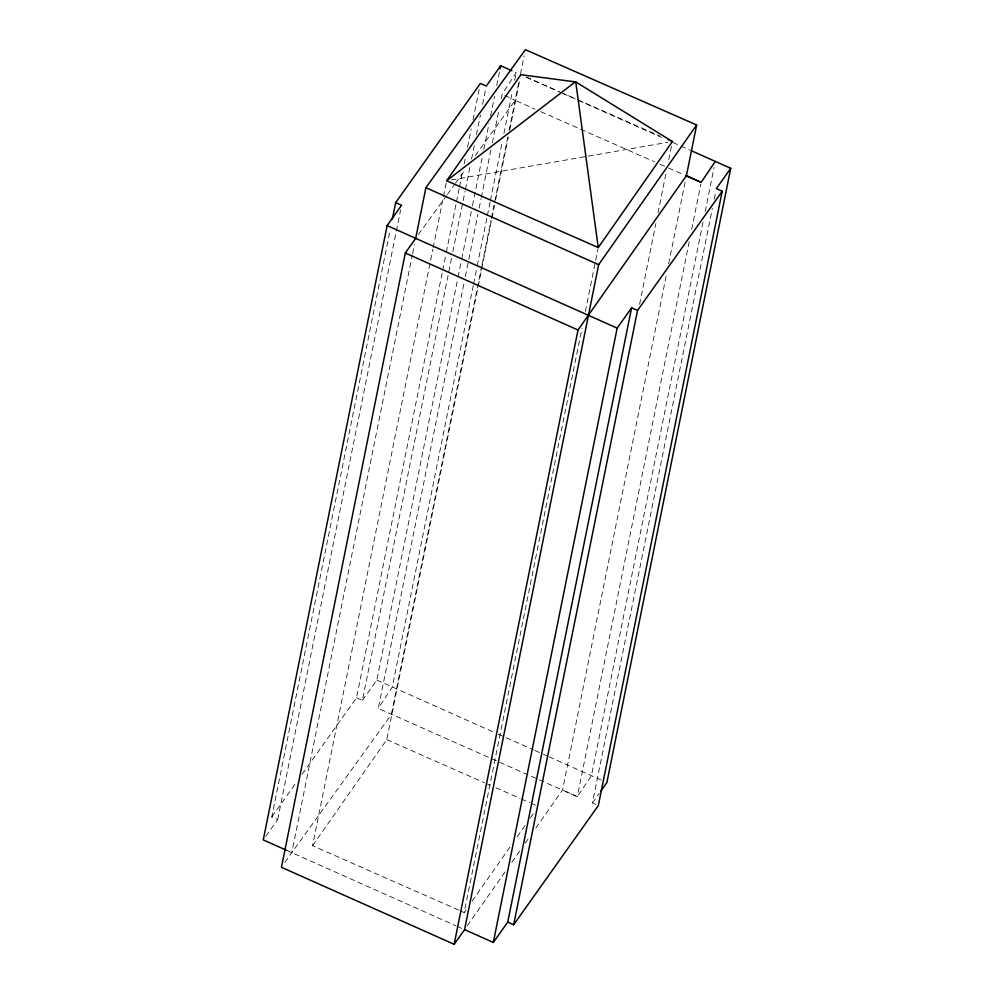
<?xml version="1.0" encoding="UTF-8"?>
<svg xmlns="http://www.w3.org/2000/svg" width="994" height="994" viewBox="0 0 994 994"><rect width="100%" height="100%" fill="white"/><g stroke="black" fill="none" stroke-linecap="round" stroke-linejoin="round"><path stroke-width="0.75" stroke-dasharray="4.97 3.73" d="M265.808 836.314L277.686 819.578L271.797 816.931L390.145 230.012M277.686 819.578L396.022 232.646M396.333 231.117L400.632 209.833M284.918 862.419L291.814 852.641L412.311 255.073M412.609 253.545L414.448 244.425M458.507 910.032L312.576 845.708L432.85 249.221M433.16 247.692L446.356 182.262M302.114 774.276L356.511 697.751L442.367 271.996M442.665 270.48L446.045 253.756M446.343 252.227L456.159 203.571M456.47 202.055L459.228 188.363M459.526 186.847L462.595 171.639M464.136 164.035L465.354 157.959M467.503 147.311L471.181 129.071M473.02 119.939L479.767 86.49M356.511 697.751L362.412 700.348L451.624 257.881M452.854 251.793L465.117 190.972M465.428 189.456L470.336 165.128M471.554 159.04L474.312 145.36M476.461 134.712L480.45 114.944M482.599 104.295L485.967 87.571M362.412 700.348L376.825 680.058L457.762 278.631M458.072 277.115L461.44 260.391M461.75 258.862L471.255 211.734M472.473 205.646L482.599 155.474M483.817 149.386L489.036 123.542M490.564 115.938L494.552 96.169M496.702 85.521L499.758 70.313M703.019 222.209L591.418 775.693L577.303 796.691L378.279 708.399L464.123 282.644M465.354 276.568L477.928 214.219M479.145 208.144L480.997 199.011M481.295 197.495L491.111 148.839M492.341 142.763L498.777 110.831M501.224 98.667L502.144 94.095L516.184 72.674L513.364 71.406M473.268 285.539L392.319 686.966L378.279 708.399M473.566 284.023L476.946 267.299M477.244 265.783L487.06 217.114M487.371 215.599L490.129 201.919M490.427 200.39L502.392 141.098M503.921 133.494L512.506 90.914M514.656 80.278L516.184 72.674M481.755 266.106L391.301 714.661L291.814 852.641M482.053 264.578L491.024 220.121M491.322 218.605L507.897 136.439M509.04 130.773L518.943 81.657M520.471 74.041L524.161 55.788M312.576 845.708L386.778 739.66L477.903 287.726M478.213 286.21L491.719 219.252M492.018 217.736L494.478 205.559M495.708 199.471L508.282 137.085M509.823 129.481L519.937 79.259M459.924 910.666L464.173 912.529L581.987 328.219M585.367 311.482L597.941 249.096M639.577 304.326L655.841 223.687M657.991 213.027L666.278 171.95M668.726 159.773L671.497 146.081M535.853 828.039L562.567 789.944L666.812 272.952M668.651 263.832L685.611 179.765M689.215 241.691L577.303 796.691L562.567 789.944M691.662 229.527L700.869 183.915M705.168 211.573L714.052 167.477M595.978 804.494L592.449 802.916L712.338 208.38M714.177 199.26L715.705 191.656M464.173 912.529L465.938 910.007M472.113 901.173L510.966 845.621M517.141 836.774L525.975 824.15M530.386 817.838L533.915 812.794M467.255 925.824L505.561 871.216M511.798 862.332L520.707 849.634M525.155 843.285L529.616 836.936M271.797 816.931L296.771 781.806M592.449 802.916L599.245 793.349M418.387 234.584L446.43 195.694M447.337 194.439L454.569 184.412M455.476 183.157L465.428 169.353M475.368 155.561L515.165 100.369L535.045 109.129M451.239 179.951L667.831 142.316M526.522 77.197L559.1 91.56M560.517 92.181L576.098 99.052M577.514 99.673L659.668 135.892M540.724 111.639L654.313 161.724M659.991 164.234L667.098 167.365M668.515 167.986L684.133 174.882M386.778 739.66L484.513 782.75M485.929 783.371L490.179 785.248M495.844 787.745L519.924 798.356M521.341 798.977L529.839 802.73M531.256 803.351L535.505 805.227M526.074 77.072L561.374 92.802M562.778 93.436L661.619 137.483M672.926 142.515L689.861 150.069M601.258 780.079L549.061 756.807M376.825 680.058L496.814 733.535M498.218 734.156L533.529 749.886M534.934 750.52L541.991 753.663M543.407 754.297L547.644 756.185M286.371 850.218L456.084 925.849M457.501 926.483L461.75 928.371M504.753 95.349L515.165 100.369"/><path stroke-width="1.49" d="M511.96 70.785L500.678 65.753L486.277 86.056L480.375 83.446L395.662 202.639L401.551 205.273L387.126 225.601L263.261 839.905L286.371 850.218M392.295 219.363L395.662 202.639M464.583 929.639L493.31 942.436L617.175 328.132L415.678 238.349L405.328 252.998L281.464 867.302L454.146 944.3L464.583 929.639L598.661 264.677L696.657 124.983L525.379 49.7L425.892 187.68L415.467 239.417M500.069 68.797L500.678 65.753M454.146 944.3L578.011 330.008L686.432 175.64L701.168 182.387L715.282 161.388M507.735 922.109L631.6 307.805L637.527 310.451L513.662 924.755L507.735 922.109L493.31 942.436M686.22 176.721L696.657 124.983M691.277 150.69L730.739 168.297L716.314 188.624L722.203 191.258L598.338 805.55L513.662 924.755M730.739 168.297L606.874 782.589L600.935 790.963M598.251 247.568L575.737 81.93L672.416 141.521L598.251 247.568L446.654 180.746L520.868 74.699L575.737 81.93M446.654 180.746L575.427 81.794M617.175 328.132L631.6 307.805M637.527 310.451L722.203 191.258M668.167 139.645L672.416 141.521M685.549 175.503L701.168 182.387M425.892 187.68L598.661 264.677M387.126 225.601L415.678 238.349M405.328 252.998L578.011 330.008"/></g></svg>
